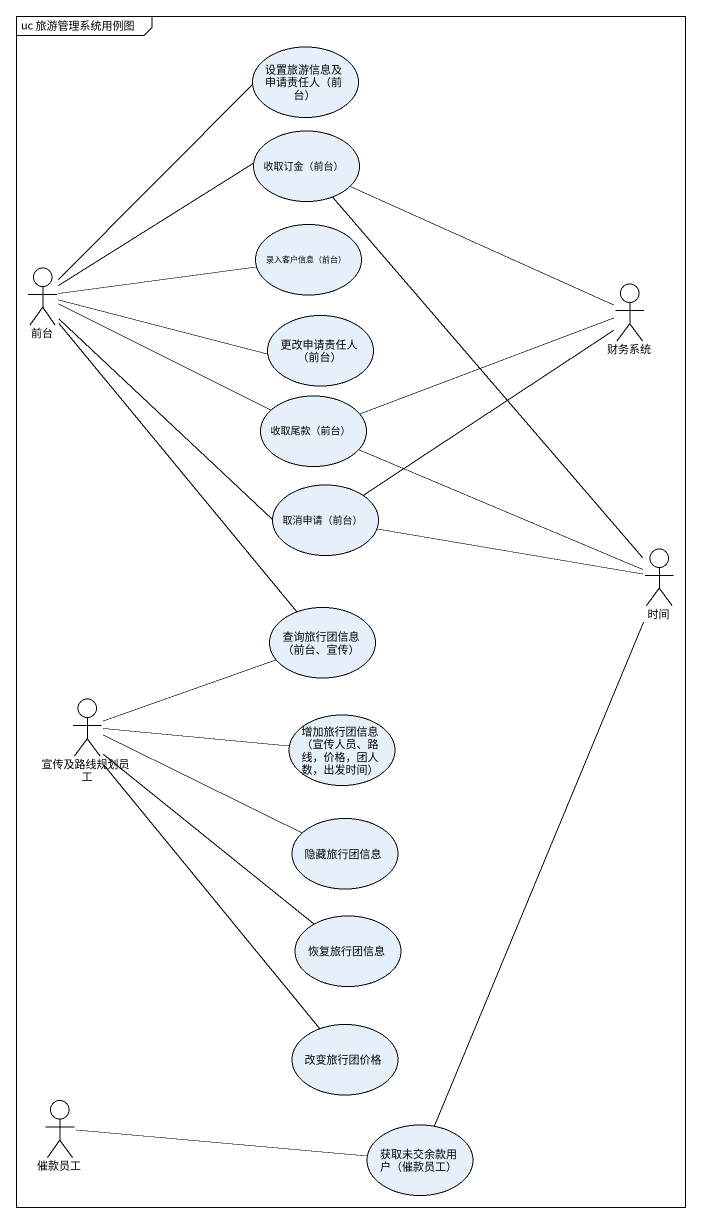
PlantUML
@startuml
mainframe uc 旅游管理系统用例图
usecase "设置旅游信息及申请责任人（前台）" as 设置旅游信息及申请责任人_前台
usecase "收取订金（前台）" as 收取订金_前台
usecase "录入客户信息（前台）" as 录入客户信息_前台
actor 前台
actor 财务系统
usecase "更改申请责任人（前台）" as 更改申请责任人_前台
usecase "收取尾款（前台）" as 收取尾款_前台
usecase "取消申请（前台）" as 取消申请_前台
actor 时间
usecase "查询旅行团信息（前台、宣传）" as 查询旅行团信息_前台_宣传
actor 宣传及路线规划员工
usecase "增加旅行团信息（宣传人员、路线，价格，团人数，出发时间）" as 增加旅行团信息_宣传人员_路线_价格_团人数_出发时间
usecase 隐藏旅行团信息
usecase 恢复旅行团信息
usecase 改变旅行团价格
actor 催款员工
usecase "获取未交余款用户（催款员工）" as 获取未交余款用户_催款员工
收取订金_前台 -right- 财务系统
前台 -up- 设置旅游信息及申请责任人_前台
前台 -right- 收取订金_前台
前台 -right- 录入客户信息_前台
前台 -right- 更改申请责任人_前台
前台 -right- 收取尾款_前台
前台 -- 取消申请_前台
前台 -- 查询旅行团信息_前台_宣传
收取尾款_前台 -right- 财务系统
取消申请_前台 -up- 财务系统
取消申请_前台 -right- 时间
时间 -up- 收取订金_前台
时间 -left- 收取尾款_前台
时间 -- 获取未交余款用户_催款员工
宣传及路线规划员工 -right- 查询旅行团信息_前台_宣传
宣传及路线规划员工 -right- 增加旅行团信息_宣传人员_路线_价格_团人数_出发时间
宣传及路线规划员工 -right- 隐藏旅行团信息
宣传及路线规划员工 -- 恢复旅行团信息
宣传及路线规划员工 -- 改变旅行团价格
催款员工 -right- 获取未交余款用户_催款员工
@enduml
